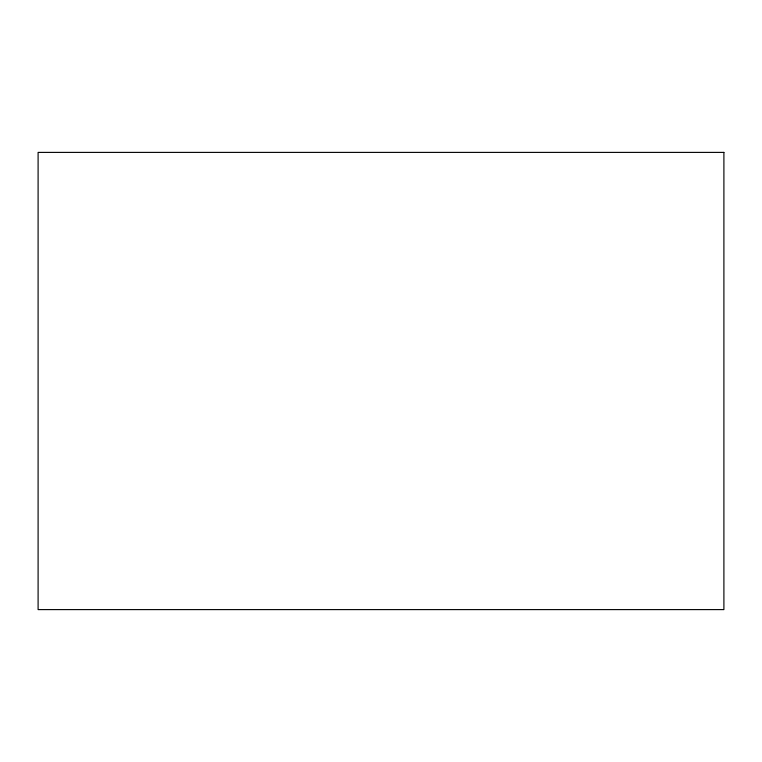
<?xml version="1.0" encoding="UTF-8"?>
<svg xmlns="http://www.w3.org/2000/svg" width="762" height="762" viewBox="0 0 762 762"><rect width="100%" height="100%" fill="white"/><g stroke="black" fill="none" stroke-linecap="round" stroke-linejoin="round"><path stroke-width="1.14" d="M723.9 152.4L38.1 152.4L38.1 609.6L723.9 609.6L723.9 152.4"/></g></svg>
